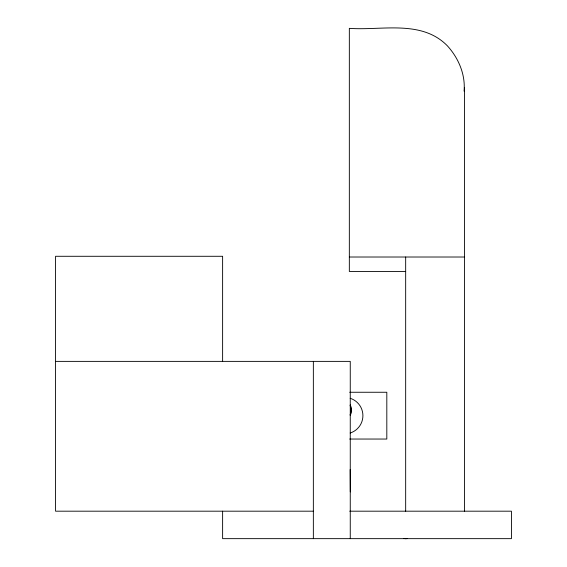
<?xml version="1.0" encoding="UTF-8"?>
<svg xmlns="http://www.w3.org/2000/svg" width="567" height="567" viewBox="0 0 567 567"><rect width="100%" height="100%" fill="white"/><g stroke="black" fill="none" stroke-linecap="round" stroke-linejoin="round"><path stroke-width="0.85" d="M350.307 491.887L350.179 469.54M464.075 91.131C465.557 74.447 458.455 57.933 447.285 45.736C421.416 19.42 381.896 30.731 349.336 28.35L349.336 271.444L405.667 271.444M349.336 257.014L464.522 257.014M55.573 361.377L350.257 361.377L350.257 538.65M349.726 392.258L386.814 392.258L386.814 439.042L349.726 439.042M313.353 511.186L55.573 511.186L55.573 256.284L222.618 256.284L222.618 361.377M349.754 511.186L511.427 511.186L511.427 538.65L222.618 538.65L222.618 511.186M464.522 87.715L464.522 511.186M405.667 257.014L405.667 511.186M313.353 361.377L313.353 538.65M350.172 398.289A18.201 18.201 0 0 1 350.172 433.011M407.63 538.487A10.589 9.171 -90 0 1 404.441 538.487M407.198 538.487A10.589 9.171 -90 0 1 404.009 538.487M350.243 404.888A10.589 9.171 -90 0 1 350.243 415.476M350.094 405.497A10.589 9.171 -90 0 1 350.094 414.867"/></g></svg>
